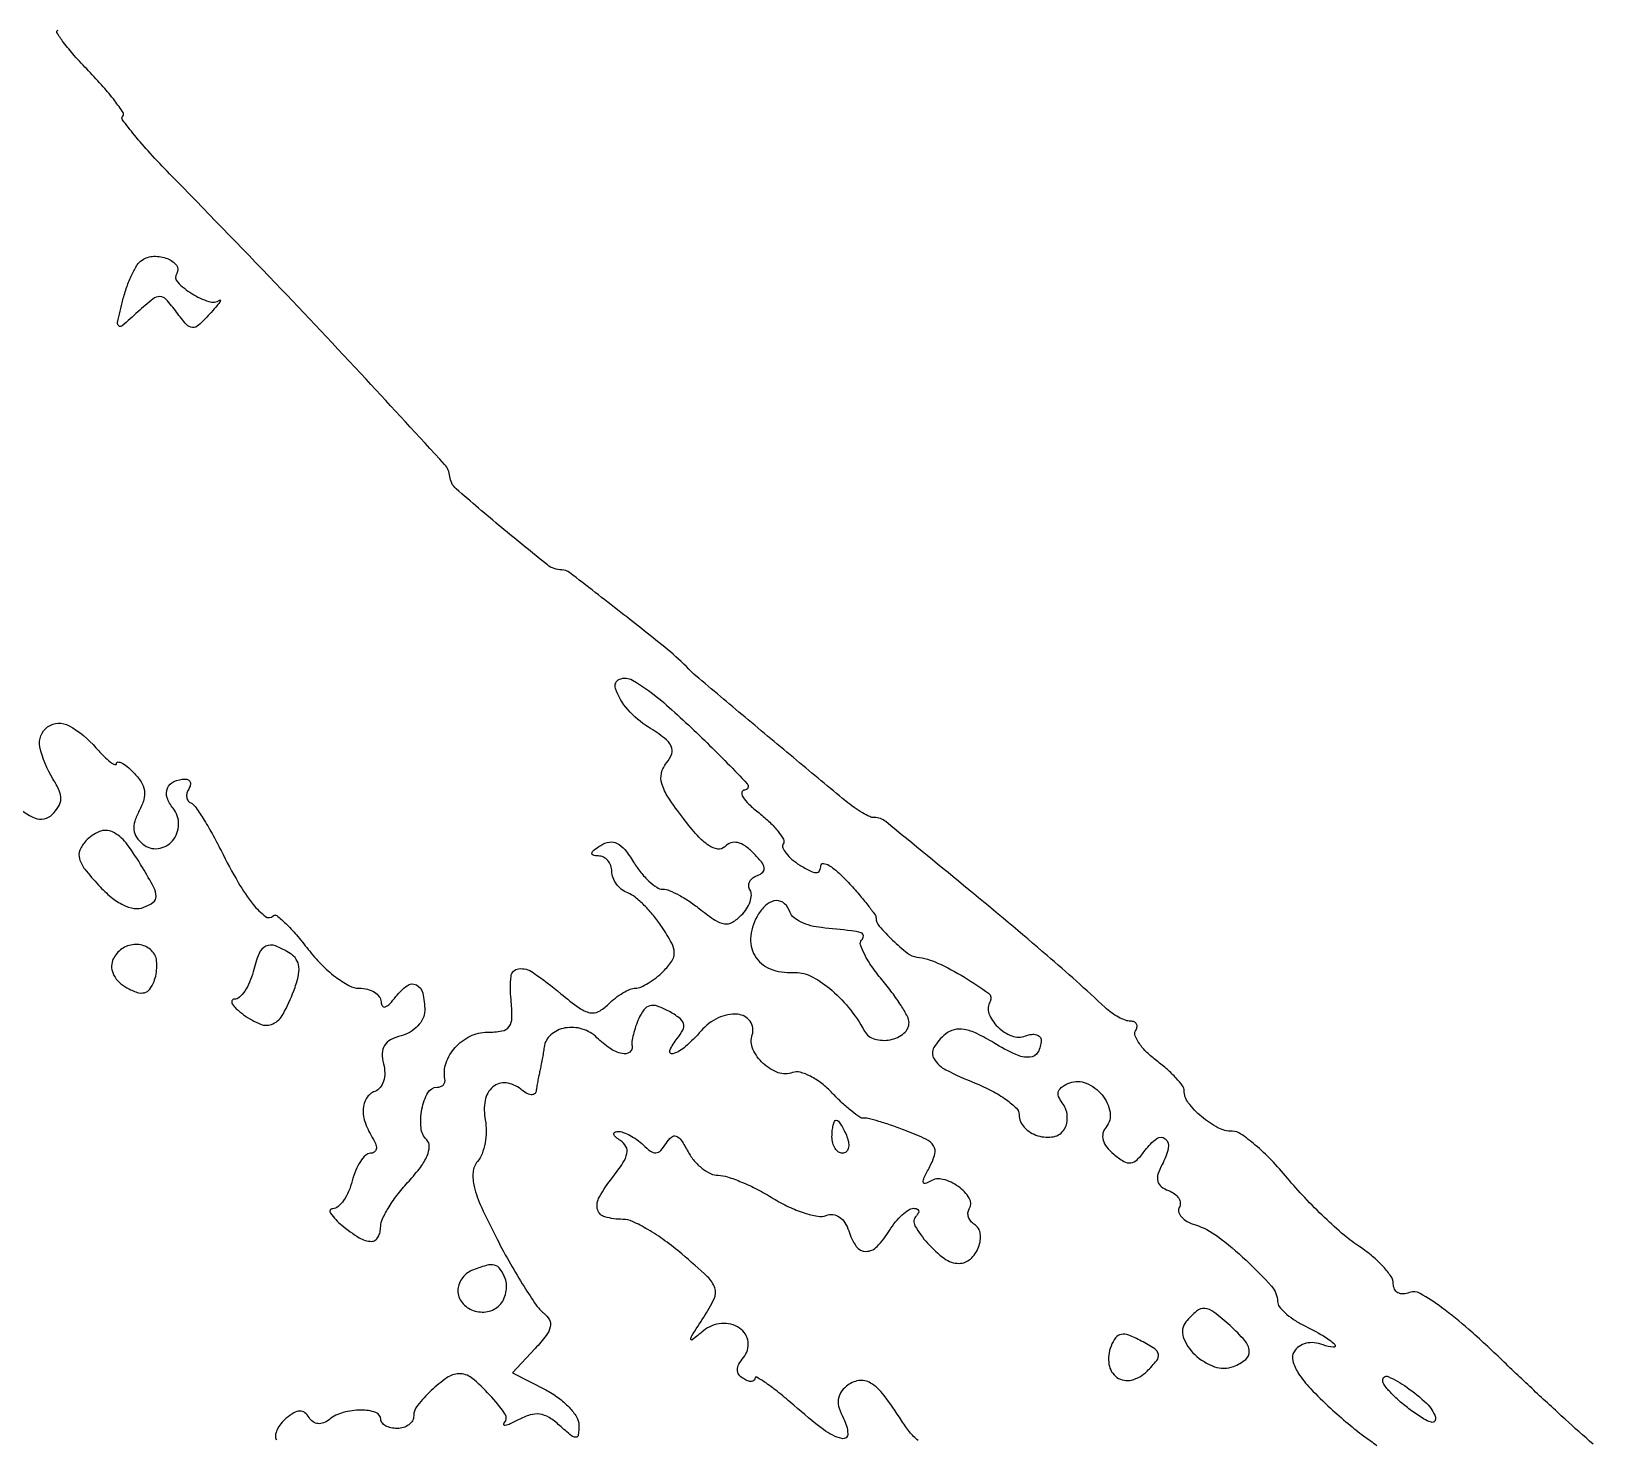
# Model space of a CAD drawing. Extents: x 1 to 578, y 1 to 707.
# Drawn here: x 329.3 to 471.2, y 355 to 482.9 of the extents above; entities that cross this region are included whole.
import ezdxf

# ---------------------------------------------------------------- set-up
doc = ezdxf.new("R2010")
doc.units = 0

msp = doc.modelspace()

# ---------------------------------------------------------------- linework, layer by layer
for points in [[(471.140443, 354.577454, -0.00374), (468.621879, 356.830395, -0.003882), (465.750242, 359.479077, -0.003735), (462.882505, 362.206172, 0.010935), (459.860975, 364.997777, 0.023357), (457.385139, 366.988823, 0.024453), (455.439692, 368.268122, 0.228665), (454.467573, 368.349183, -0.078115), (453.888827, 368.225529, -0.138271), (453.415995, 368.331373, -0.158291), (453.10928, 368.652917, -0.111889), (452.997125, 369.143011, 0.148147), (452.797387, 369.797338, 0.036846), (452.099598, 370.688885, 0.034435), (451.112855, 371.634672, 0.028693), (449.945751, 372.5, -0.03177), (448.530385, 373.562944, -0.013309), (446.760048, 375.160938, -0.013105), (444.950908, 376.97625, -0.016597), (443.381676, 378.75, 0.01944), (441.925404, 380.37734, 0.024861), (440.45686, 381.751562, 0.024105), (439.151095, 382.753139, 0.1527), (438.361622, 383, -0.122948), (437.060884, 383.324754, -0.053302), (435.574561, 384.332545, -0.053466), (434.373157, 385.592473, -0.165177), (434, 386.691223, 0.162141), (433.855898, 387.123914, 0.025182), (433.271153, 387.827633, 0.025842), (432.468907, 388.61407, 0.019916), (431.518819, 389.388592, -0.031188), (430.607876, 390.166009, -0.046326), (429.925167, 390.961295, -0.056982), (429.539609, 391.662136, -0.240133), (429.577836, 392.125941, 0.089856), (429.708924, 392.45961, 0.168621), (429.669247, 392.743245, 0.176728), (429.465251, 392.932476, 0.099836), (429.130446, 393, -0.090425), (428.658895, 393.085983, -0.033395), (428.041648, 393.367188, -0.031774), (427.393344, 393.771636, -0.033087), (426.810727, 394.25, 0.011251), (421.54724, 398.970835, 0.005036), (414.425575, 404.951436, 0.001139), (406.878689, 411.131828, 0.172661), (405.844303, 411.5, -0.109343), (405.431246, 411.591423, -0.022067), (404.76011, 411.940625, -0.022321), (404.00075, 412.425777, -0.019252), (403.247998, 413, -0.001193), (398.781409, 416.705613, -0.001028), (394.104111, 420.621242, -0.000292), (389.624951, 424.391144, -0.026757), (389, 424.977695, 0.031479), (387.067188, 426.757737, 0.004404), (382.815352, 430.143808, 0.001366), (378.164648, 433.760609, 0.166066), (377.463754, 434, -0.169241), (376.138729, 434.461722, -0.006257), (371.967792, 437.856198, -0.00574), (367.852226, 441.373071, -0.19441), (367.282381, 442.5, 0.166192), (366.808512, 443.579895, 0.001081), (359.664298, 451.325282, 0.004196), (351.429386, 460.066221, 0.002757), (341.809524, 469.996841, -0.008845), (340.043284, 471.86513, -0.014639), (338.628185, 473.510293, -0.008301), (337.54286, 474.895845, -0.374487), (337.56606, 475.232726, 0.35884), (337.597636, 475.559464, 0.013757), (336.837577, 476.623592, 0.019134), (335.789034, 477.904424, 0.011629), (334.458398, 479.339869, -0.010949), (333.15044, 480.747006, -0.021369), (332.182363, 481.933769, -0.023962), (331.586754, 482.816415, -0.572035), (331.701862, 483.030409, 0.368315)], [(327.797116, 412.74932, 0.126112), (329.59958, 411.455397, 0.295407), (331.153977, 411.774959, 0.059805), (331.740647, 412.509275, 0.133967), (331.941986, 413.188243, 0.111253), (331.78605, 413.958828, 0.03426), (331.224959, 415.011391, -0.086499), (330.044071, 417.919898, -0.297373), (330.737054, 419.733512, -0.293587), (332.690244, 419.844177, -0.085663), (335.132705, 417.84699, 0.015657), (335.850308, 417.070121, 0.035179), (336.451482, 416.539231, 0.07123), (336.850253, 416.315733, 0.526798), (337, 416.418419, -0.414442), (337.13655, 416.554863, -0.122637), (337.454672, 416.475382, -0.052098), (337.952833, 416.139673, -0.02208), (338.547819, 415.595038, -0.051538), (339.233073, 414.751816, -0.107978), (339.532673, 413.966143, -0.108404), (339.476699, 413.129184, -0.052211), (339.068832, 412.128615, 0.044226), (338.65699, 411.162609, 0.105251), (338.575684, 410.390197, 0.122268), (338.817236, 409.724711, 0.071763), (339.388335, 409.092674, 0.206294), (340.770995, 408.686322, 0.189391), (342.080991, 409.394147, 0.171268), (342.641713, 410.875658, 0.180755), (342.131121, 412.342009, -0.094422), (341.600592, 413.302974, -0.17856), (341.633106, 414.175576, -0.190278), (342.21583, 414.780511, -0.10742), (343.225684, 415, -0.121914), (343.52002, 414.92715, -0.187673), (343.689865, 414.731339, -0.151112), (343.702759, 414.435237, -0.074422), (343.552786, 414.08541, 0.076253), (343.39377, 413.710726, 0.100528), (343.375723, 413.340954, 0.117246), (343.499868, 413.034626, 0.134521), (343.743769, 412.83541, -0.135979), (344.13635, 412.512875, -0.011711), (344.864649, 411.423527, -0.014767), (345.677325, 410.056531, -0.010917), (346.497588, 408.5, 0.015179), (348.059401, 405.596571, 0.037831), (349.418516, 403.607842, 0.059907), (350.518731, 402.528126, 0.376895), (351.241503, 402.574837, -0.383645), (351.560757, 402.591691, -0.021457), (352.370508, 401.877433, -0.024118), (353.345378, 400.845232, -0.014254), (354.411442, 399.527218, 0.031968), (355.58471, 398.177342, 0.035346), (356.884046, 397.03612, 0.037921), (358.11896, 396.237182, 0.125256), (359.050891, 396, -0.06209), (359.798522, 395.906801, -0.078883), (360.436792, 395.632812, -0.095201), (360.870155, 395.226862, -0.151846), (361.031803, 394.75, 0.147111), (361.151387, 394.386178, 0.338595), (361.409819, 394.303922, 0.118718), (361.825026, 394.576628, 0.025972), (362.38068, 395.234456, -0.072898), (363.392988, 396.227506, -0.278424), (364.237388, 396.301294, -0.227861), (364.823609, 395.556458, -0.054735), (365, 393.949965, -0.113253), (364.839869, 393.252072, -0.075657), (364.373701, 392.573763, -0.069955), (363.682841, 392.017408, -0.070745), (362.867919, 391.675711, 0.055945), (361.904369, 391.304697, 0.132905), (361.343664, 390.789023, 0.140318), (361.136893, 390.080987, 0.065366), (361.257411, 389.123662, -0.061382), (361.367123, 388.304678, -0.079267), (361.25568, 387.555363, -0.093349), (360.942817, 386.97163, -0.13232), (360.468897, 386.626438, 0.158251), (359.704878, 386.008218, 0.13748), (359.396072, 385.02163, 0.09711), (359.609774, 383.726383, 0.050359), (360.337137, 382.25, -0.058942), (360.565706, 381.765305, -0.132584), (360.589592, 381.362769, -0.197081), (360.413334, 381.101525, -0.14809), (360.078069, 381, 0.189922), (359.634611, 380.825252, 0.058024), (359.159277, 380.265625, 0.048811), (358.727259, 379.456976, 0.036821), (358.410644, 378.5, -0.04008), (358.08638, 377.540885, -0.050978), (357.632158, 376.725033, -0.060216), (357.124268, 376.157689, -0.174875), (356.641592, 375.968197, 0.608207), (356.437836, 375.546475, 0.057958), (357.457144, 374.470956, 0.035587), (359.041987, 373.326805, 0.139431), (360.19113, 373, 0.163944), (360.499681, 373.103965, 0.095865), (360.762394, 373.397731, 0.077026), (360.939917, 373.836119, 0.057817), (361, 374.353977, -0.114027), (361.16134, 375.052238, -0.025729), (361.755354, 376.125264, -0.025377), (362.587108, 377.32096, -0.022224), (363.571417, 378.48256, 0.02612), (364.605839, 379.722749, 0.058624), (365.220214, 380.781395, 0.090591), (365.415417, 381.622525, 0.211247), (365.187089, 382.212911, -0.174491), (364.662667, 383.32716, -0.071667), (364.745158, 385.019686, -0.077305), (365.2805, 386.504239, -0.274176), (366.116631, 387, 0.086997), (366.441808, 387.05701, 0.11437), (366.693875, 387.220312, 0.125855), (366.832839, 387.464268, 0.119563), (366.841241, 387.75, -0.136776), (366.934062, 389.215182, -0.100278), (367.768645, 390.623337, -0.096128), (369.123711, 391.641167, -0.113624), (370.682355, 392, 0.043024), (372.016339, 392.114999, 0.195343), (372.665026, 392.519721, 0.158207), (372.925439, 393.323423, 0.026016), (372.838656, 394.975171, -0.053014), (372.841628, 397.071218, -0.350883), (373.529708, 397.763618, -0.183624), (374.841586, 397.429201, -0.019763), (377.376411, 395.492906, 0.016188), (379.03836, 394.204465, 0.103713), (380.005178, 393.772232, 0.179689), (380.802031, 393.886036, 0.072114), (381.697839, 394.554982, -0.031217), (382.324568, 395.107984, -0.031708), (383.012133, 395.575526, -0.033423), (383.659807, 395.902047, -0.100369), (384.142857, 396, 0.103805), (384.630611, 396.102365, 0.032447), (385.297466, 396.448359, 0.030855), (386.011352, 396.942192, 0.029643), (386.669187, 397.52633, 0.045475), (387.454674, 398.469351, 0.160253), (387.674273, 399.216628, 0.117906), (387.436876, 400.085514, 0.019653), (386.539491, 401.580074, 0.026593), (385.799521, 402.588141, 0.02545), (384.946414, 403.527576, 0.026329), (384.108845, 404.277109, 0.07789), (383.441733, 404.660733, -0.076991), (382.890587, 404.976361, -0.064957), (382.423509, 405.460659, -0.066781), (382.107645, 406.03311, -0.092977), (382, 406.606989, 0.088286), (381.90514, 407.140033, 0.093692), (381.632812, 407.595301, 0.098672), (381.226899, 407.902714, 0.110249), (380.75, 408.015313, -0.063107), (380.290643, 408.079249, -0.408847), (380.183591, 408.261859, -0.171116), (380.37029, 408.543776, -0.020785), (380.990428, 408.972922, -0.100907), (381.775473, 409.270793, -0.159256), (382.481024, 409.161024, -0.107123), (383.180565, 408.591117, -0.032099), (383.972045, 407.457609, 0.0318), (384.628003, 406.516988, 0.037589), (385.365242, 405.721923, 0.040969), (386.074986, 405.164134, 0.147095), (386.620833, 405, -0.099342), (387.215955, 404.88058, -0.024675), (388.117224, 404.450312, -0.024253), (389.119675, 403.844984, -0.022233), (390.089365, 403.12872, 0.022504), (391.389638, 402.169359, 0.113829), (392.226618, 401.850515, 0.167437), (392.946947, 401.992418, 0.064865), (393.763907, 402.621049, 0.051636), (394.2432, 403.211067, 0.061295), (394.559521, 403.855012, 0.071921), (394.674943, 404.453327, 0.151276), (394.557527, 404.906919, -0.126897), (394.438329, 405.29072, -0.130046), (394.521368, 405.680397, -0.113757), (394.80159, 406.016391, -0.082025), (395.234841, 406.244947, 0.109825), (395.717913, 406.534858, 0.25184), (395.846614, 406.925737, 0.127886), (395.598345, 407.467465, 0.025325), (394.876786, 408.266071, 0.041721), (394.100143, 408.922895, 0.100176), (393.414781, 409.228076, 0.1375), (392.804133, 409.19504, 0.115019), (392.251125, 408.851125, -0.236947), (391.622261, 408.642666, -0.114043), (390.810458, 408.959714, -0.060297), (389.7822, 409.861352, -0.019718), (388.494923, 411.417769, -0.016146), (387.122424, 413.343071, -0.073457), (386.537271, 414.584807, -0.133809), (386.510541, 415.550051, -0.114084), (386.968994, 416.46264, 0.087904), (387.438797, 417.288199, 0.204548), (387.395893, 417.984725, 0.115589), (386.793029, 418.707475, 0.020762), (385.339481, 419.710282, -0.070803), (383.443674, 421.319357, -0.098847), (382.32514, 423.234529, -0.394632), (382.697434, 424.067763, -0.236148), (383.865554, 423.991799, -0.047666), (386.710515, 421.943529, -0.014118), (390.648964, 418.292872, -0.008852), (394.301857, 414.580802, -0.658911), (394.052477, 414, 0.36441), (393.813723, 413.799346, 0.186932), (393.895466, 413.388978, 0.06186), (394.446813, 412.720653, 0.022738), (395.374669, 411.919925, -0.023532), (396.355587, 411.070686, -0.036084), (397.111594, 410.239439, -0.040188), (397.584049, 409.526995, -0.271062), (397.574211, 409.120076, 0.237704), (397.542629, 408.757261, 0.069633), (397.828539, 408.256703, 0.053433), (398.355913, 407.707104, 0.03527), (399.064683, 407.191677, 0.020208), (400.008907, 406.65376, 0.112841), (400.569196, 406.509086, 0.275615), (400.878026, 406.681797, 0.131502), (401, 407.137549, -0.444764), (401.219713, 407.335688, -0.11293), (401.734375, 407.160508, -0.047552), (402.538893, 406.551425, -0.020088), (403.5, 405.594501, -0.00894), (404.457778, 404.523245, -0.012771), (405.265625, 403.536637, -0.008698), (405.897686, 402.693308, -0.157732), (406, 402.37705, 0.182946), (406.276389, 401.646949, 0.021125), (407.51296, 400.361512, 0.023085), (408.860978, 399.187851, 0.136847), (409.714286, 398.82889, -0.076405), (411.60105, 398.288985, -0.028503), (414.041949, 396.992646, -0.021209), (416.22455, 395.538809, -0.391995), (416.371082, 394.791406, 0.232303), (416.264939, 393.701316, 0.109973), (417.056621, 392.489016, 0.102188), (418.341748, 391.666105, 0.185145), (419.573113, 391.66643, -0.057219), (420.119423, 391.807144, -0.101949), (420.580852, 391.776916, -0.148213), (420.883617, 391.585873, -0.180321), (421, 391.273655, -0.129486), (420.713135, 390.184524, -0.255144), (419.975059, 389.725799, -0.123568), (418.689505, 389.972274, -0.027773), (416.708473, 391.031094, 0.023419), (415.162953, 391.874516, 0.068081), (414.009208, 392.252724, 0.103411), (413.092264, 392.229546, 0.115855), (412.302973, 391.836482, 0.086884), (411.262331, 390.612808, 0.275673), (411.269116, 389.580841, 0.140265), (412.343957, 388.584481, 0.022054), (415, 387.383323, -0.025866), (416.531744, 386.676508, -0.03521), (417.825, 385.875681, -0.037952), (418.749379, 385.095983, -0.201209), (419, 384.498409, 0.196424), (419.463891, 383.363126, 0.121934), (420.706776, 382.597155, 0.125325), (422.137476, 382.510796, 0.21005), (423.112848, 383.182592, 0.089319), (423.335638, 383.747907, 0.069607), (423.374156, 384.408373, 0.068983), (423.229467, 385.060042, 0.084322), (422.917274, 385.599678, -0.081287), (422.590717, 386.156376, -0.184913), (422.589474, 386.636272, -0.156764), (422.918935, 387.048638, -0.054877), (423.601532, 387.400588, -0.194439), (425.103386, 387.374034, -0.120722), (426.534941, 386.303617, -0.12766), (427.259982, 384.741376, -0.221861), (426.904985, 383.385513, 0.114548), (426.620474, 382.817877, 0.12814), (426.631688, 382.207506, 0.100664), (426.959392, 381.56858, 0.050921), (427.595881, 380.920426, 0.036681), (428.516212, 380.264233, 0.168673), (429.147361, 380.128476, 0.16901), (429.726077, 380.413177, 0.036862), (430.457089, 381.272203, -0.072241), (431.499377, 382.335114, -0.353163), (432.282984, 382.313154, -0.283533), (432.556509, 381.462881, -0.062599), (431.98313, 379.968478, 0.045819), (431.615451, 379.098407, 0.140029), (431.596413, 378.464059, 0.167491), (431.910576, 377.984696, 0.073216), (432.581696, 377.607024, -0.064798), (433.12954, 377.310699, -0.0956), (433.503141, 376.913614, -0.122372), (433.646626, 376.481763, -0.159026), (433.548861, 376.079059, 0.210778), (433.492244, 375.671696, 0.118065), (433.741921, 375.227854, 0.080799), (434.276067, 374.811509, 0.048416), (435.01761, 374.494411, -0.08472), (437.017443, 373.462492, -0.026306), (439.61818, 371.280783, -0.02205), (441.94208, 368.913259, -0.181039), (442.484848, 367.529533, 0.161418), (442.641664, 367.080066, 0.042798), (443.161689, 366.512034, 0.038826), (443.898582, 365.93261, 0.031569), (444.76771, 365.42849, -0.016093), (446.640894, 364.418082, -0.063686), (447.67743, 363.623446, -0.700752), (447.563154, 363.376183, -0.070572), (446.618595, 363.592865, 0.065191), (445.819117, 363.785301, 0.085433), (445.070709, 363.737005, 0.094659), (444.439291, 363.452264, 0.101551), (443.975491, 362.960343, 0.210791), (443.861298, 362.138571, 0.074468), (444.363689, 361.03172, 0.046746), (445.473257, 359.625926, 0.017165), (447.282667, 357.854211, 0.009777), (448.895746, 356.436598, 0.016069), (450.320622, 355.309347, 0.009907), (451.513374, 354.462581, 0.360203)], [(409.815243, 354.906443, -0.044289), (409.056716, 355.690132, -0.028431), (408.31703, 356.718135, 0.020168), (406.711045, 359.029696, 0.091895), (405.506906, 360.129155, 0.181061), (404.425266, 360.346694, 0.134033), (403.304552, 359.837792, 0.07958), (402.784728, 359.244206, 0.119622), (402.567715, 358.594373, 0.100189), (402.656101, 357.83264, 0.044071), (403.056197, 356.894995, -0.110764), (403.438505, 355.517737, -0.508638), (402.896733, 355.079744, -0.097761), (401.232438, 355.896253, -0.017384), (398.534796, 358.103592, 0.009956), (397.178099, 359.247765, 0.01909), (396.038346, 360.100863, 0.019028), (395.178874, 360.647293, 0.578904), (395, 360.544575, -0.218806), (394.910362, 360.349547, -0.175587), (394.691986, 360.266971, -0.097427), (394.353735, 360.328645, -0.044775), (393.951442, 360.530011, -0.094464), (393.547656, 360.900145, -0.163146), (393.407048, 361.328687, -0.125886), (393.540888, 361.838244, -0.046386), (393.963773, 362.456349, 0.207797), (394.37752, 363.879312, 0.217801), (393.609996, 365.115299, 0.169216), (391.963911, 365.537251, 0.151703), (390.325354, 364.872445, -0.0061), (389.295148, 364.04895, -0.630224), (389.168996, 364.111852, -0.138966), (389.264528, 364.428961, -0.001995), (390.345634, 366.105424, 0.033306), (391.28871, 367.790767, 0.196527), (391.343679, 368.780733, 0.123256), (390.693184, 369.778138, 0.010174), (388.359155, 371.855424, 0.020484), (386.82706, 373.059171, 0.023481), (385.267952, 374.076281, 0.023489), (383.881227, 374.805492, 0.109723), (383.005542, 375, -0.066148), (381.375698, 375.216568, -0.272383), (380.706839, 375.899858, -0.193405), (380.86583, 377.0344, -0.036314), (382.062461, 378.806535, 0.020426), (383.012317, 380.121206, 0.093762), (383.37521, 380.984704, 0.180212), (383.281572, 381.622718, 0.126423), (382.779706, 382.157311, -0.03484), (382.352425, 382.472199, -0.149916), (382.184351, 382.735329, -0.35273), (382.260022, 382.910679, -0.118197), (382.55, 382.984687, -0.089511), (383.040395, 382.903551, -0.037228), (383.656294, 382.63077, -0.035311), (384.289019, 382.232364, -0.038233), (384.841641, 381.758359, 0.039646), (385.512755, 381.185998, 0.174585), (386.004602, 381.04392, 0.191479), (386.445821, 381.253177, 0.049037), (386.934154, 381.893459, -0.068772), (387.415126, 382.475148, -0.283787), (387.844247, 382.557467, -0.158079), (388.301389, 382.190006, -0.022196), (388.927697, 381.1351, 0.053055), (389.483296, 380.318446, 0.051378), (390.203763, 379.627186, 0.055706), (390.972345, 379.155172, 0.110307), (391.66715, 379, -0.079565), (392.500732, 378.866507, -0.02007), (393.791694, 378.383933, -0.019968), (395.241022, 377.705524, -0.018965), (396.65735, 376.902752, 0.027953), (398.060933, 376.140188, 0.03258), (399.472083, 375.582023, 0.034474), (400.703668, 375.277241, 0.135848), (401.474193, 375.351723, -0.122313), (402.091111, 375.427983, -0.120957), (402.674897, 375.207465, -0.101084), (403.166938, 374.697386, -0.064737), (403.516196, 373.948971, 0.073688), (404.203131, 372.542889, 0.250813), (405.078911, 372.089444, 0.201949), (406.096858, 372.534625, 0.050478), (407.232073, 374, -0.030764), (407.77829, 374.765502, -0.03653), (408.386241, 375.4125, -0.039589), (408.967225, 375.867455, -0.147353), (409.407213, 376, -0.081192), (409.711626, 375.950241, -0.223498), (409.864811, 375.803526, -0.215347), (409.852464, 375.587183, -0.076189), (409.664485, 375.331152, 0.337788), (409.541095, 374.415087, 0.053386), (410.673277, 372.843492, 0.051317), (412.224555, 371.434721, 0.160032), (413.547999, 371, 0.186089), (414.575091, 371.395974, 0.11549), (415.31921, 372.472306, 0.125085), (415.475089, 373.702321, 0.227403), (414.940014, 374.537073, -0.082681), (414.606771, 374.828503, -0.092521), (414.401521, 375.201785, -0.100616), (414.35472, 375.59773, -0.118214), (414.472678, 375.955791, 0.283859), (414.473071, 376.921167, 0.10029), (413.486634, 377.974377, 0.090086), (412.080041, 378.634044, 0.205943), (410.944037, 378.465413, -0.06216), (410.466492, 378.24674, -0.49295), (410.295716, 378.366284, -0.123443), (410.383557, 378.796171, -0.011049), (410.885761, 379.786542, 0.055334), (411.347394, 380.939505, 0.2165), (411.23102, 381.678783, 0.137833), (410.531191, 382.28556, 0.018878), (408.735529, 383.050286, 0.008347), (407.45127, 383.516411, 0.011126), (406.269118, 383.894075, 0.008534), (405.276113, 384.168795, 0.10326), (404.882745, 384.187315, -0.193107), (404.528841, 384.267485, -0.01759), (403.789044, 384.817683, -0.020758), (402.928993, 385.566171, -0.014737), (402.026292, 386.472014, 0.038646), (401.068499, 387.345429, 0.04661), (400.043053, 388.001185, 0.053219), (399.101238, 388.365891, 0.158694), (398.419246, 388.330638, -0.181539), (397.116342, 388.321204, -0.100294), (395.742563, 389.166969, -0.101022), (394.813538, 390.474726, -0.186638), (394.752801, 391.758403, 0.241766), (394.562954, 392.992167, 0.220054), (393.431733, 393.625646, 0.130517), (391.658201, 393.298727, 0.103996), (390.102758, 392.118481, -0.032156), (388.694556, 390.6914, -0.105236), (387.549083, 390.038484, -0.643535), (387.27434, 390.342093, -0.071275), (387.942122, 391.430261, 0.056162), (388.448226, 392.201867, 0.195421), (388.496302, 392.784454, 0.16015), (388.119321, 393.311115, 0.035152), (387.164528, 393.911947, 0.037936), (386.133851, 394.366743, 0.147176), (385.444239, 394.399505, 0.172882), (384.916511, 394.048327, 0.057139), (384.441203, 393.231686, 0.021326), (384.16247, 392.513691, 0.022616), (383.951992, 391.78837, 0.022956), (383.828563, 391.151049, 0.08873), (383.841241, 390.75, -0.30022), (383.620245, 390.1881, -0.21378), (382.935837, 390.055381, -0.089752), (381.809873, 390.543025, -0.049458), (380.64573, 391.497127, 0.123635), (379.317776, 392.292018, 0.117923), (377.746943, 392.384165, 0.135038), (376.455638, 391.768938, 0.183325), (375.847686, 390.643011, -0.006877), (375.772519, 390.132657, -0.004404), (375.671865, 389.54201, -0.004424), (375.563027, 388.965044, -0.008248), (375.463035, 388.5, 0.00674), (375.365646, 388.053611, 0.004433), (375.265064, 387.537469, 0.00446), (375.176097, 387.03333, 0.008576), (375.11535, 386.627555, -0.224279), (374.9617, 386.389263, -0.175208), (374.656845, 386.324306, -0.095619), (374.217187, 386.47373, -0.04364), (373.716462, 386.820353, 0.142248), (372.390363, 387.396911, 0.21365), (371.201118, 387.037555, 0.169675), (370.489442, 385.795247, 0.093858), (370.494901, 384.026478, -0.05089), (370.584832, 383.013659, -0.042441), (370.479125, 381.938045, -0.044261), (370.207619, 380.961794, -0.083444), (369.798026, 380.256636, 0.151292), (369.391854, 379.27527, 0.084771), (369.492119, 377.976139, 0.046312), (370.148138, 376.114032, 0.011419), (371.571567, 373.19803, 0.009661), (372.787432, 370.952573, 0.011628), (374.019145, 368.892408, 0.010362), (375.126996, 367.211866, 0.073348), (375.79148, 366.498576, -0.097521), (376.320718, 365.872781, -0.186722), (376.410131, 365.230747, -0.107767), (376.032899, 364.44081, -0.022452), (375.031336, 363.264011), (372.979713, 361.061851), (375.989856, 359.505245, -0.039474), (377.141657, 358.789278, -0.044704), (378.11577, 357.927284, -0.049902), (378.789651, 357.05417, -0.140309), (379, 356.319332, -0.027182), (378.950175, 355.403498, -0.375373), (378.724478, 355.195797, -0.183355), (378.324448, 355.335942, -0.008977), (377.249373, 356.274321, 0.045451), (376.290186, 356.995547, 0.105228), (375.446346, 357.29804, 0.108044), (374.566851, 357.226879, 0.049548), (373.499373, 356.781829, -0.013682), (372.771672, 356.415236, -0.055373), (372.302286, 356.25516, -0.412407), (372.186054, 356.328727, -0.246741), (372.231812, 356.500999, 0.352381), (372.28695, 357.337142, 0.033772), (370.912035, 359.039957, 0.035382), (369.259164, 360.589936, 0.186046), (368.09699, 360.968197, 0.13927), (367.020921, 360.599638, 0.036212), (365.58328, 359.439132, 0.035173), (364.339283, 358.100985, 0.171305), (364, 357.139757, -0.130683), (363.884424, 356.705109, -0.100649), (363.559375, 356.334804, -0.088423), (363.073134, 356.085739, -0.074385), (362.5, 356, -0.053595), (361.926139, 356.06169, -0.073362), (361.440625, 356.244792, -0.093122), (361.114688, 356.515341, -0.17482), (361, 356.833333, 0.324395), (360.544383, 357.461689, 0.080161), (359.210086, 357.671648, 0.066205), (357.59983, 357.451095, 0.099745), (356.339028, 356.815134, -0.071759), (355.811195, 356.511003, -0.120488), (355.307182, 356.440165, -0.132918), (354.861561, 356.610178, -0.097421), (354.5, 357, 0.092946), (354.105003, 357.433521, 0.171052), (353.655523, 357.576352, 0.125537), (353.112609, 357.419696, 0.040533), (352.421983, 356.935251, 0.04926), (351.923376, 356.43086, 0.063318), (351.580175, 355.876971, 0.077309), (351.434898, 355.359984, 0.169908), (351.522157, 354.96415, -0.294484)]]:
    msp.add_lwpolyline(points, format="xyb")
for points in [[(342.466248, 460.945388, 0.344323), (342.555378, 460.135729, 0.061027), (343.829029, 459.114102, 0.056959), (345.387287, 458.379864, 0.2394), (346.380422, 458.523279, -0.654675), (346.435582, 458.489767, -0.123566), (346.372739, 458.332582, -0.020615), (346.014805, 457.878414, -0.006729), (345.450787, 457.238095, -0.021387), (344.455256, 456.228439, -0.205343), (343.899463, 456.028941, -0.200439), (343.364018, 456.291612, -0.020286), (342.454786, 457.41938, 0.02241), (341.51282, 458.577651, 0.211963), (340.943635, 458.835578, 0.17337), (340.305682, 458.613064, 0.01416), (338.940921, 457.446534, -0.00521), (337.506297, 456.175154, -0.360914), (337.206054, 456.168549, -0.288712), (337.095418, 456.483387, -0.004063), (337.578989, 458.527154, -0.024382), (337.931967, 459.713408, -0.026932), (338.389134, 460.819861, -0.027727), (338.877827, 461.712054, -0.1092), (339.313288, 462.15748, -0.138125), (340.388441, 462.495559, -0.099617), (341.63452, 462.283669, -0.141465), (342.433947, 461.678364, -0.30803)], [(334.204787, 409.374141, 0.091778), (333.676123, 408.546288, 0.168428), (333.635368, 407.756356, 0.097326), (334.123572, 406.80988, 0.019355), (335.369233, 405.357601, 0.032711), (336.52309, 404.265891, 0.059358), (337.612604, 403.561762, 0.077537), (338.604941, 403.254346, 0.128718), (339.470385, 403.350262, 0.064175), (340.335907, 403.817028, 0.249349), (340.597068, 404.345065, 0.115906), (340.383094, 405.148748, 0.010645), (339.36412, 406.960739, 0.028652), (337.863964, 409.197134, 0.121878), (336.621729, 410.201877, 0.209853), (335.443339, 410.229967, 0.107807)], [(395.32433, 402.75, 0.111956), (394.613735, 400.758601, 0.165016), (394.992626, 398.957304, 0.165215), (396.388781, 397.759893, 0.112263), (398.474194, 397.427939, -0.131491), (400.012725, 397.122873, -0.057714), (401.772577, 395.988582, -0.050439), (403.502764, 394.247222, -0.042467), (404.963815, 392.095508, 0.19905), (405.881002, 391.374502, 0.117551), (407.294377, 391.319041, 0.123568), (408.53172, 391.902612, 0.224725), (409, 392.89189, 0.125145), (408.86423, 393.425845, 0.016958), (408.273816, 394.429139, 0.018669), (407.474496, 395.589644, 0.014757), (406.527884, 396.784492, -0.022073), (405.626866, 397.956611, -0.034407), (404.969595, 399.047057, -0.037549), (404.594806, 399.937004, -0.28456), (404.694551, 400.361217, 0.199683), (404.855412, 400.751203, 0.327324), (404.652828, 401.025792, 0.047832), (403.759621, 401.213293, 0.002911), (401.042189, 401.501055, -0.040732), (400.074002, 401.678336, -0.047171), (399.196051, 402.005587, -0.053371), (398.526091, 402.423479, -0.147225), (398.208856, 402.873432, 0.123944), (397.696073, 403.676304, 0.202333), (396.9504, 403.954011, 0.162833), (396.101702, 403.629124, 0.079325)], [(336.644227, 398.515254, 0.117831), (336.556797, 397.855882, 0.094677), (336.76305, 397.16859, 0.08344), (337.241664, 396.534844, 0.066617), (337.937277, 396.033568, 0.039975), (338.877218, 395.623375, 0.141089), (339.528767, 395.58995, 0.175666), (340.013296, 395.905226, 0.070051), (340.403283, 396.608556, 0.045375), (340.592478, 397.277266, 0.042158), (340.664133, 397.985972, 0.044917), (340.616923, 398.629078, 0.097942), (340.444227, 399.090242, 0.156471), (339.602811, 399.808791, 0.137493), (338.452533, 399.95111, 0.130242), (337.348702, 399.472402, 0.13485)], [(349.410644, 397.5, -0.038344), (349.090822, 396.543103, -0.050229), (348.649451, 395.734375, -0.059828), (348.160464, 395.176254, -0.185022), (347.700462, 395, 0.295383), (347.486345, 394.861415, 0.245421), (347.502757, 394.585423, 0.074953), (347.876821, 394.132521, 0.024867), (348.547842, 393.588676, 0.06123), (350.08753, 392.72933, 0.211192), (351.203938, 392.762286, 0.159445), (352.13757, 393.65323, 0.032321), (353.100438, 395.764171, 0.02941), (353.497366, 397.027091, 0.084567), (353.567774, 397.939868, 0.123194), (353.329625, 398.619798, 0.10624), (352.788754, 399.151719, 0.046094), (351.433471, 399.845701, 0.212069), (350.572367, 399.81398, 0.185201), (349.944384, 399.139585, 0.034418)], [(403.361626, 382.5, -0.055937), (403.511135, 381.925634, -0.100118), (403.483616, 381.440625, -0.147206), (403.289193, 381.122486, -0.184534), (402.968615, 381, -0.152681), (402.599211, 381.115494, -0.098158), (402.284531, 381.440625, -0.08088), (402.07223, 381.926468, -0.062722), (402, 382.5, -0.024748), (402.028469, 383.074824, -0.039339), (402.115447, 383.559375, -0.046727), (402.241071, 383.903916, -0.289661), (402.393011, 384, -0.222225), (402.579329, 383.912889, -0.030693), (402.839659, 383.559375, -0.030395), (403.112506, 383.074558, -0.02136)], [(369.25, 370.337719, 0.081631), (368.772117, 370.04707, 0.06462), (368.367188, 369.596779, 0.06511), (368.093322, 369.062027, 0.086029), (368, 368.523655, 0.172341), (368.387437, 367.432996, 0.139126), (369.411517, 366.714709, 0.131843), (370.70556, 366.620059, 0.150173), (371.8, 367.2, 0.081929), (372.159677, 367.70179, 0.062315), (372.381772, 368.34195, 0.062314), (372.439303, 369.017109, 0.081919), (372.314866, 369.621855, 0.058094), (371.867141, 370.476704, 0.187869), (371.347844, 370.832635, 0.130869), (370.595109, 370.809443, 0.023121)], [(434.158689, 365.691208, 0.264909), (433.914554, 364.308834, 0.119008), (434.960096, 362.713071, 0.102728), (436.758317, 361.612712, 0.179595), (438.482582, 361.63169, 0.077754), (439.585689, 362.265636, 0.249396), (439.909107, 363.019686, 0.158545), (439.505194, 363.980072, 0.030671), (438.171259, 365.345012, 0.019642), (436.705532, 366.5703, 0.143713), (435.862236, 366.898874, 0.19981), (435.12031, 366.662555, 0.04385)], [(427.352381, 363.475907, 0.127641), (427.165855, 361.824864, 0.208071), (427.89294, 360.643468, 0.217195), (429.222255, 360.400113, 0.135499), (430.623808, 361.195236, 0.025276), (431.511699, 362.177741, 0.221488), (431.652253, 362.731945, 0.204373), (431.322634, 363.223437, 0.021366), (430.101828, 363.945503, 0.02771), (428.960315, 364.477326, 0.13831), (428.264729, 364.551133, 0.195948), (427.768215, 364.242495, 0.065403)], [(456.827307, 357.01808, -0.250721), (456.767023, 356.665969, -0.302288), (456.455077, 356.56162, -0.074102), (455.742565, 356.873194, -0.017469), (454.663537, 357.603662, -0.019733), (453.665408, 358.393614, -0.02542), (452.817571, 359.199093, -0.024725), (452.194792, 359.922561, -0.157606), (452.031425, 360.371972, -0.55709), (452.535728, 360.709835, -0.046036), (454.215408, 359.751974, -0.036418), (456.018353, 358.284802, -0.12392)]]:
    msp.add_lwpolyline(points, format="xyb", close=True)

doc.saveas('drawing.dxf')
